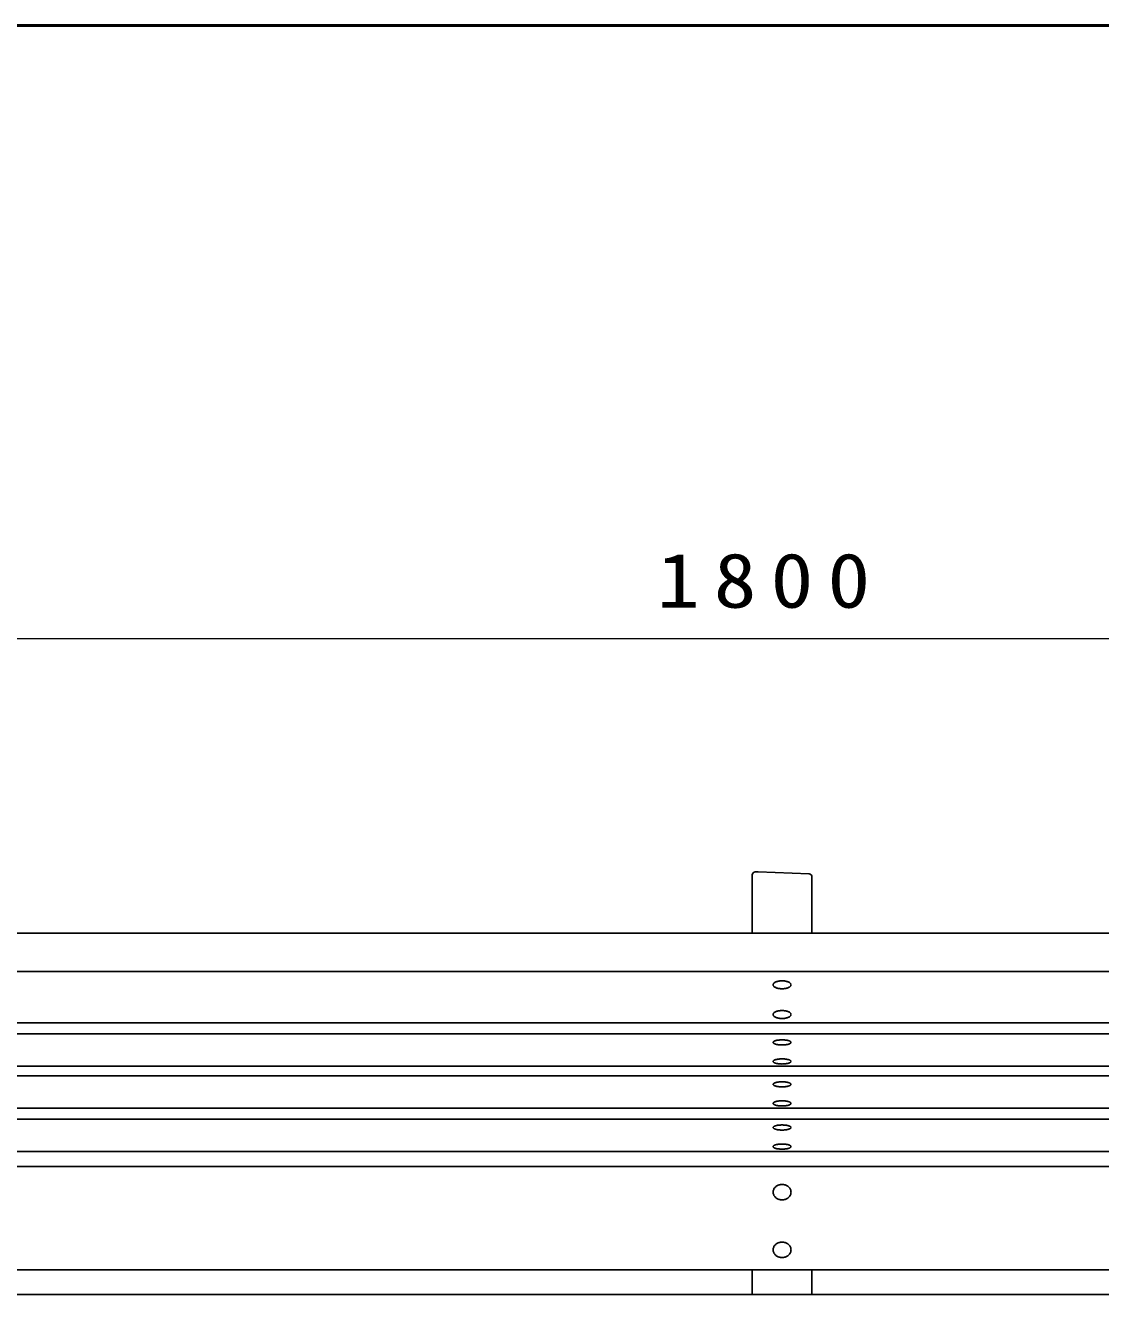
# Model space of a CAD drawing. Units: millimetres on the paper, scale 1:20. Extents: x -365 to 0, y -5 to 257.
# Drawn here: x -285.23 to -249.16, y 214.41 to 257 of the extents above; entities that cross this region are included whole.
import ezdxf

# ---------------------------------------------------------------- set-up
doc = ezdxf.new("R2010")
doc.units = ezdxf.units.MM
doc.layers.add('LY_1', color=7, linetype='Continuous', lineweight=25)
doc.layers.add('LY_3', color=7, linetype='Continuous', lineweight=13)
doc.styles.add('ＭＳ ゴシック', font='')
doc.styles.get('ＭＳ ゴシック').set_extended_font_data('MS Gothic')

msp = doc.modelspace()

# ---------------------------------------------------------------- linework, layer by layer
at = {"layer": 'LY_1', "lineweight": 13}
msp.add_line((-304.846, 236.431), (-214.846, 236.431), dxfattribs=at)
at = {"layer": 'LY_1'}
for p, q in [((-260.846, 228.494), (-260.846, 226.545)), ((-260.646, 228.599), (-260.75, 228.595)), ((-260.646, 228.599), (-258.942, 228.53)), ((-258.846, 228.43), (-258.846, 226.545)), ((-304.596, 226.545), (-215.096, 226.545)), ((-304.346, 225.252), (-215.346, 225.252)), ((-304.596, 223.537), (-215.096, 223.537)), ((-304.346, 223.159), (-215.346, 223.159)), ((-304.596, 222.073), (-215.096, 222.073)), ((-304.346, 221.752), (-215.346, 221.752)), ((-304.596, 220.666), (-215.096, 220.666)), ((-304.346, 220.303), (-215.346, 220.303)), ((-304.596, 219.216), (-215.096, 219.216)), ((-304.346, 218.71), (-215.346, 218.71)), ((-304.596, 215.241), (-215.096, 215.241)), ((-260.846, 215.241), (-260.846, 214.412)), ((-258.846, 215.241), (-258.846, 214.412)), ((-304.596, 214.412), (-215.096, 214.412))]:
    msp.add_line(p, q, dxfattribs=at)
for points in [[(-259.546, 224.808), (-259.547, 224.82), (-259.55, 224.831), (-259.556, 224.843), (-259.564, 224.854), (-259.574, 224.864), (-259.586, 224.875), (-259.6, 224.884), (-259.616, 224.894), (-259.634, 224.902), (-259.653, 224.91), (-259.674, 224.917), (-259.696, 224.923), (-259.719, 224.929), (-259.743, 224.933), (-259.768, 224.937), (-259.794, 224.939), (-259.82, 224.941), (-259.846, 224.941), (-259.872, 224.941), (-259.898, 224.939), (-259.924, 224.937), (-259.949, 224.933), (-259.973, 224.929), (-259.996, 224.923), (-260.018, 224.917), (-260.039, 224.91), (-260.058, 224.902), (-260.076, 224.894), (-260.092, 224.884), (-260.106, 224.875), (-260.118, 224.864), (-260.128, 224.854), (-260.136, 224.843), (-260.141, 224.831), (-260.145, 224.82), (-260.146, 224.808), (-260.145, 224.797), (-260.141, 224.785), (-260.136, 224.774), (-260.128, 224.763), (-260.118, 224.752), (-260.106, 224.742), (-260.092, 224.732), (-260.076, 224.723), (-260.058, 224.714), (-260.039, 224.706), (-260.018, 224.699), (-259.996, 224.693), (-259.973, 224.688), (-259.949, 224.683), (-259.924, 224.68), (-259.898, 224.677), (-259.872, 224.676), (-259.846, 224.675), (-259.82, 224.676), (-259.794, 224.677), (-259.768, 224.68), (-259.743, 224.683), (-259.719, 224.688), (-259.696, 224.693), (-259.674, 224.699), (-259.653, 224.706), (-259.634, 224.714), (-259.616, 224.723), (-259.6, 224.732), (-259.586, 224.742), (-259.574, 224.752), (-259.564, 224.763), (-259.556, 224.774), (-259.55, 224.785), (-259.547, 224.797)], [(-259.546, 223.81), (-259.547, 223.822), (-259.55, 223.833), (-259.556, 223.845), (-259.564, 223.856), (-259.574, 223.866), (-259.586, 223.877), (-259.6, 223.887), (-259.616, 223.896), (-259.634, 223.904), (-259.653, 223.912), (-259.674, 223.919), (-259.696, 223.925), (-259.719, 223.931), (-259.743, 223.935), (-259.768, 223.939), (-259.794, 223.941), (-259.82, 223.943), (-259.846, 223.943), (-259.872, 223.943), (-259.898, 223.941), (-259.924, 223.939), (-259.949, 223.935), (-259.973, 223.931), (-259.996, 223.925), (-260.018, 223.919), (-260.039, 223.912), (-260.058, 223.904), (-260.076, 223.896), (-260.092, 223.887), (-260.106, 223.877), (-260.118, 223.866), (-260.128, 223.856), (-260.136, 223.845), (-260.141, 223.833), (-260.145, 223.822), (-260.146, 223.81), (-260.145, 223.799), (-260.141, 223.787), (-260.136, 223.776), (-260.128, 223.765), (-260.118, 223.754), (-260.106, 223.744), (-260.092, 223.734), (-260.076, 223.725), (-260.058, 223.716), (-260.039, 223.708), (-260.018, 223.701), (-259.996, 223.695), (-259.973, 223.69), (-259.949, 223.685), (-259.924, 223.682), (-259.898, 223.679), (-259.872, 223.678), (-259.846, 223.677), (-259.82, 223.678), (-259.794, 223.679), (-259.768, 223.682), (-259.743, 223.685), (-259.719, 223.69), (-259.696, 223.695), (-259.674, 223.701), (-259.653, 223.708), (-259.634, 223.716), (-259.616, 223.725), (-259.6, 223.734), (-259.586, 223.744), (-259.574, 223.754), (-259.564, 223.765), (-259.556, 223.776), (-259.55, 223.787), (-259.547, 223.799)], [(-259.546, 222.875), (-259.547, 222.883), (-259.55, 222.89), (-259.556, 222.897), (-259.564, 222.904), (-259.574, 222.911), (-259.586, 222.918), (-259.6, 222.924), (-259.616, 222.93), (-259.634, 222.935), (-259.653, 222.941), (-259.674, 222.945), (-259.696, 222.949), (-259.719, 222.952), (-259.743, 222.955), (-259.768, 222.958), (-259.794, 222.959), (-259.82, 222.96), (-259.846, 222.96), (-259.872, 222.96), (-259.898, 222.959), (-259.924, 222.958), (-259.949, 222.955), (-259.973, 222.952), (-259.996, 222.949), (-260.018, 222.945), (-260.039, 222.941), (-260.058, 222.935), (-260.076, 222.93), (-260.092, 222.924), (-260.106, 222.918), (-260.118, 222.911), (-260.128, 222.904), (-260.136, 222.897), (-260.141, 222.89), (-260.145, 222.883), (-260.146, 222.875), (-260.145, 222.868), (-260.141, 222.86), (-260.136, 222.853), (-260.128, 222.846), (-260.118, 222.839), (-260.106, 222.833), (-260.092, 222.826), (-260.076, 222.82), (-260.058, 222.815), (-260.039, 222.81), (-260.018, 222.805), (-259.996, 222.801), (-259.973, 222.798), (-259.949, 222.795), (-259.924, 222.793), (-259.898, 222.791), (-259.872, 222.79), (-259.846, 222.79), (-259.82, 222.79), (-259.794, 222.791), (-259.768, 222.793), (-259.743, 222.795), (-259.719, 222.798), (-259.696, 222.801), (-259.674, 222.805), (-259.653, 222.81), (-259.634, 222.815), (-259.616, 222.82), (-259.6, 222.826), (-259.586, 222.833), (-259.574, 222.839), (-259.564, 222.846), (-259.556, 222.853), (-259.55, 222.86), (-259.547, 222.868)], [(-259.546, 222.236), (-259.547, 222.243), (-259.55, 222.25), (-259.556, 222.258), (-259.564, 222.265), (-259.574, 222.272), (-259.586, 222.278), (-259.6, 222.285), (-259.616, 222.29), (-259.634, 222.296), (-259.653, 222.301), (-259.674, 222.306), (-259.696, 222.31), (-259.719, 222.313), (-259.743, 222.316), (-259.768, 222.318), (-259.794, 222.32), (-259.82, 222.321), (-259.846, 222.321), (-259.872, 222.321), (-259.898, 222.32), (-259.924, 222.318), (-259.949, 222.316), (-259.973, 222.313), (-259.996, 222.31), (-260.018, 222.306), (-260.039, 222.301), (-260.058, 222.296), (-260.076, 222.29), (-260.092, 222.285), (-260.106, 222.278), (-260.118, 222.272), (-260.128, 222.265), (-260.136, 222.258), (-260.141, 222.25), (-260.145, 222.243), (-260.146, 222.236), (-260.145, 222.228), (-260.141, 222.221), (-260.136, 222.214), (-260.128, 222.207), (-260.118, 222.2), (-260.106, 222.193), (-260.092, 222.187), (-260.076, 222.181), (-260.058, 222.175), (-260.039, 222.17), (-260.018, 222.166), (-259.996, 222.162), (-259.973, 222.158), (-259.949, 222.156), (-259.924, 222.153), (-259.898, 222.152), (-259.872, 222.151), (-259.846, 222.15), (-259.82, 222.151), (-259.794, 222.152), (-259.768, 222.153), (-259.743, 222.156), (-259.719, 222.158), (-259.696, 222.162), (-259.674, 222.166), (-259.653, 222.17), (-259.634, 222.175), (-259.616, 222.181), (-259.6, 222.187), (-259.586, 222.193), (-259.574, 222.2), (-259.564, 222.207), (-259.556, 222.214), (-259.55, 222.221), (-259.547, 222.228)], [(-259.546, 221.468), (-259.547, 221.476), (-259.55, 221.483), (-259.556, 221.49), (-259.564, 221.497), (-259.574, 221.504), (-259.586, 221.511), (-259.6, 221.517), (-259.616, 221.523), (-259.634, 221.529), (-259.653, 221.534), (-259.674, 221.538), (-259.696, 221.542), (-259.719, 221.546), (-259.743, 221.548), (-259.768, 221.551), (-259.794, 221.552), (-259.82, 221.553), (-259.846, 221.554), (-259.872, 221.553), (-259.898, 221.552), (-259.924, 221.551), (-259.949, 221.548), (-259.973, 221.546), (-259.996, 221.542), (-260.018, 221.538), (-260.039, 221.534), (-260.058, 221.529), (-260.076, 221.523), (-260.092, 221.517), (-260.106, 221.511), (-260.118, 221.504), (-260.128, 221.497), (-260.136, 221.49), (-260.141, 221.483), (-260.145, 221.476), (-260.146, 221.468), (-260.145, 221.461), (-260.141, 221.453), (-260.136, 221.446), (-260.128, 221.439), (-260.118, 221.432), (-260.106, 221.426), (-260.092, 221.419), (-260.076, 221.413), (-260.058, 221.408), (-260.039, 221.403), (-260.018, 221.398), (-259.996, 221.394), (-259.973, 221.391), (-259.949, 221.388), (-259.924, 221.386), (-259.898, 221.384), (-259.872, 221.383), (-259.846, 221.383), (-259.82, 221.383), (-259.794, 221.384), (-259.768, 221.386), (-259.743, 221.388), (-259.719, 221.391), (-259.696, 221.394), (-259.674, 221.398), (-259.653, 221.403), (-259.634, 221.408), (-259.616, 221.413), (-259.6, 221.419), (-259.586, 221.426), (-259.574, 221.432), (-259.564, 221.439), (-259.556, 221.446), (-259.55, 221.453), (-259.547, 221.461)], [(-259.546, 220.829), (-259.547, 220.836), (-259.55, 220.844), (-259.556, 220.851), (-259.564, 220.858), (-259.574, 220.865), (-259.586, 220.871), (-259.6, 220.878), (-259.616, 220.884), (-259.634, 220.889), (-259.653, 220.894), (-259.674, 220.899), (-259.696, 220.903), (-259.719, 220.906), (-259.743, 220.909), (-259.768, 220.911), (-259.794, 220.913), (-259.82, 220.914), (-259.846, 220.914), (-259.872, 220.914), (-259.898, 220.913), (-259.924, 220.911), (-259.949, 220.909), (-259.973, 220.906), (-259.996, 220.903), (-260.018, 220.899), (-260.039, 220.894), (-260.058, 220.889), (-260.076, 220.884), (-260.092, 220.878), (-260.106, 220.871), (-260.118, 220.865), (-260.128, 220.858), (-260.136, 220.851), (-260.141, 220.844), (-260.145, 220.836), (-260.146, 220.829), (-260.145, 220.821), (-260.141, 220.814), (-260.136, 220.807), (-260.128, 220.8), (-260.118, 220.793), (-260.106, 220.786), (-260.092, 220.78), (-260.076, 220.774), (-260.058, 220.768), (-260.039, 220.763), (-260.018, 220.759), (-259.996, 220.755), (-259.973, 220.751), (-259.949, 220.749), (-259.924, 220.746), (-259.898, 220.745), (-259.872, 220.744), (-259.846, 220.743), (-259.82, 220.744), (-259.794, 220.745), (-259.768, 220.746), (-259.743, 220.749), (-259.719, 220.751), (-259.696, 220.755), (-259.674, 220.759), (-259.653, 220.763), (-259.634, 220.768), (-259.616, 220.774), (-259.6, 220.78), (-259.586, 220.786), (-259.574, 220.793), (-259.564, 220.8), (-259.556, 220.807), (-259.55, 220.814), (-259.547, 220.821)], [(-259.546, 220.019), (-259.547, 220.026), (-259.55, 220.033), (-259.556, 220.041), (-259.564, 220.048), (-259.574, 220.055), (-259.586, 220.061), (-259.6, 220.068), (-259.616, 220.073), (-259.634, 220.079), (-259.653, 220.084), (-259.674, 220.089), (-259.696, 220.093), (-259.719, 220.096), (-259.743, 220.099), (-259.768, 220.101), (-259.794, 220.103), (-259.82, 220.104), (-259.846, 220.104), (-259.872, 220.104), (-259.898, 220.103), (-259.924, 220.101), (-259.949, 220.099), (-259.973, 220.096), (-259.996, 220.093), (-260.018, 220.089), (-260.039, 220.084), (-260.058, 220.079), (-260.076, 220.073), (-260.092, 220.068), (-260.106, 220.061), (-260.118, 220.055), (-260.128, 220.048), (-260.136, 220.041), (-260.141, 220.033), (-260.145, 220.026), (-260.146, 220.019), (-260.145, 220.011), (-260.141, 220.004), (-260.136, 219.997), (-260.128, 219.99), (-260.118, 219.983), (-260.106, 219.976), (-260.092, 219.97), (-260.076, 219.964), (-260.058, 219.958), (-260.039, 219.953), (-260.018, 219.949), (-259.996, 219.945), (-259.973, 219.941), (-259.949, 219.939), (-259.924, 219.936), (-259.898, 219.935), (-259.872, 219.934), (-259.846, 219.933), (-259.82, 219.934), (-259.794, 219.935), (-259.768, 219.936), (-259.743, 219.939), (-259.719, 219.941), (-259.696, 219.945), (-259.674, 219.949), (-259.653, 219.953), (-259.634, 219.958), (-259.616, 219.964), (-259.6, 219.97), (-259.586, 219.976), (-259.574, 219.983), (-259.564, 219.99), (-259.556, 219.997), (-259.55, 220.004), (-259.547, 220.011)], [(-259.546, 219.379), (-259.547, 219.387), (-259.55, 219.394), (-259.556, 219.401), (-259.564, 219.408), (-259.574, 219.415), (-259.586, 219.422), (-259.6, 219.428), (-259.616, 219.434), (-259.634, 219.439), (-259.653, 219.444), (-259.674, 219.449), (-259.696, 219.453), (-259.719, 219.456), (-259.743, 219.459), (-259.768, 219.462), (-259.794, 219.463), (-259.82, 219.464), (-259.846, 219.464), (-259.872, 219.464), (-259.898, 219.463), (-259.924, 219.462), (-259.949, 219.459), (-259.973, 219.456), (-259.996, 219.453), (-260.018, 219.449), (-260.039, 219.444), (-260.058, 219.439), (-260.076, 219.434), (-260.092, 219.428), (-260.106, 219.422), (-260.118, 219.415), (-260.128, 219.408), (-260.136, 219.401), (-260.141, 219.394), (-260.145, 219.387), (-260.146, 219.379), (-260.145, 219.372), (-260.141, 219.364), (-260.136, 219.357), (-260.128, 219.35), (-260.118, 219.343), (-260.106, 219.337), (-260.092, 219.33), (-260.076, 219.324), (-260.058, 219.319), (-260.039, 219.314), (-260.018, 219.309), (-259.996, 219.305), (-259.973, 219.302), (-259.949, 219.299), (-259.924, 219.297), (-259.898, 219.295), (-259.872, 219.294), (-259.846, 219.294), (-259.82, 219.294), (-259.794, 219.295), (-259.768, 219.297), (-259.743, 219.299), (-259.719, 219.302), (-259.696, 219.305), (-259.674, 219.309), (-259.653, 219.314), (-259.634, 219.319), (-259.616, 219.324), (-259.6, 219.33), (-259.586, 219.337), (-259.574, 219.343), (-259.564, 219.35), (-259.556, 219.357), (-259.55, 219.364), (-259.547, 219.372)], [(-259.546, 217.85), (-259.547, 217.873), (-259.55, 217.895), (-259.556, 217.917), (-259.564, 217.938), (-259.574, 217.959), (-259.586, 217.979), (-259.6, 217.998), (-259.616, 218.016), (-259.634, 218.032), (-259.653, 218.048), (-259.674, 218.061), (-259.696, 218.073), (-259.719, 218.084), (-259.743, 218.092), (-259.768, 218.099), (-259.794, 218.104), (-259.82, 218.107), (-259.846, 218.108), (-259.872, 218.107), (-259.898, 218.104), (-259.924, 218.099), (-259.949, 218.092), (-259.973, 218.084), (-259.996, 218.073), (-260.018, 218.061), (-260.039, 218.048), (-260.058, 218.032), (-260.076, 218.016), (-260.092, 217.998), (-260.106, 217.979), (-260.118, 217.959), (-260.128, 217.938), (-260.136, 217.917), (-260.141, 217.895), (-260.145, 217.873), (-260.146, 217.85), (-260.145, 217.828), (-260.141, 217.805), (-260.136, 217.783), (-260.128, 217.762), (-260.118, 217.741), (-260.106, 217.721), (-260.092, 217.702), (-260.076, 217.684), (-260.058, 217.668), (-260.039, 217.652), (-260.018, 217.639), (-259.996, 217.627), (-259.973, 217.616), (-259.949, 217.608), (-259.924, 217.601), (-259.898, 217.596), (-259.872, 217.593), (-259.846, 217.592), (-259.82, 217.593), (-259.794, 217.596), (-259.768, 217.601), (-259.743, 217.608), (-259.719, 217.616), (-259.696, 217.627), (-259.674, 217.639), (-259.653, 217.652), (-259.634, 217.668), (-259.616, 217.684), (-259.6, 217.702), (-259.586, 217.721), (-259.574, 217.741), (-259.564, 217.762), (-259.556, 217.783), (-259.55, 217.805), (-259.547, 217.828)], [(-259.546, 215.916), (-259.547, 215.938), (-259.55, 215.96), (-259.556, 215.982), (-259.564, 216.004), (-259.574, 216.025), (-259.586, 216.045), (-259.6, 216.064), (-259.616, 216.081), (-259.634, 216.098), (-259.653, 216.113), (-259.674, 216.127), (-259.696, 216.139), (-259.719, 216.149), (-259.743, 216.158), (-259.768, 216.165), (-259.794, 216.17), (-259.82, 216.173), (-259.846, 216.174), (-259.872, 216.173), (-259.898, 216.17), (-259.924, 216.165), (-259.949, 216.158), (-259.973, 216.149), (-259.996, 216.139), (-260.018, 216.127), (-260.039, 216.113), (-260.058, 216.098), (-260.076, 216.081), (-260.092, 216.064), (-260.106, 216.045), (-260.118, 216.025), (-260.128, 216.004), (-260.136, 215.982), (-260.141, 215.96), (-260.145, 215.938), (-260.146, 215.916), (-260.145, 215.893), (-260.141, 215.871), (-260.136, 215.849), (-260.128, 215.827), (-260.118, 215.807), (-260.106, 215.787), (-260.092, 215.768), (-260.076, 215.75), (-260.058, 215.733), (-260.039, 215.718), (-260.018, 215.704), (-259.996, 215.692), (-259.973, 215.682), (-259.949, 215.673), (-259.924, 215.666), (-259.898, 215.662), (-259.872, 215.659), (-259.846, 215.658), (-259.82, 215.659), (-259.794, 215.662), (-259.768, 215.666), (-259.743, 215.673), (-259.719, 215.682), (-259.696, 215.692), (-259.674, 215.704), (-259.653, 215.718), (-259.634, 215.733), (-259.616, 215.75), (-259.6, 215.768), (-259.586, 215.787), (-259.574, 215.807), (-259.564, 215.827), (-259.556, 215.849), (-259.55, 215.871), (-259.547, 215.893)]]:
    msp.add_lwpolyline(points, close=True, dxfattribs=at)
for centre, start, end in [((-260.746, 228.494), 92.2906, 180), ((-258.946, 228.43), 360, 87.7094)]:
    msp.add_arc(centre, 0.1, start, end, dxfattribs=at)
at = {"layer": 'LY_3', "lineweight": 50}
msp.add_line((0, 257), (-365, 257), dxfattribs=at)

# ---------------------------------------------------------------- texts
at = {"layer": 'LY_1', "insert": (-260.231, 237.431), "char_height": 1.833, "attachment_point": 8, "style": 'ＭＳ ゴシック'}
msp.add_mtext('\\T1.33;\\W1.15;1800', dxfattribs=at)

doc.saveas('drawing.dxf')
